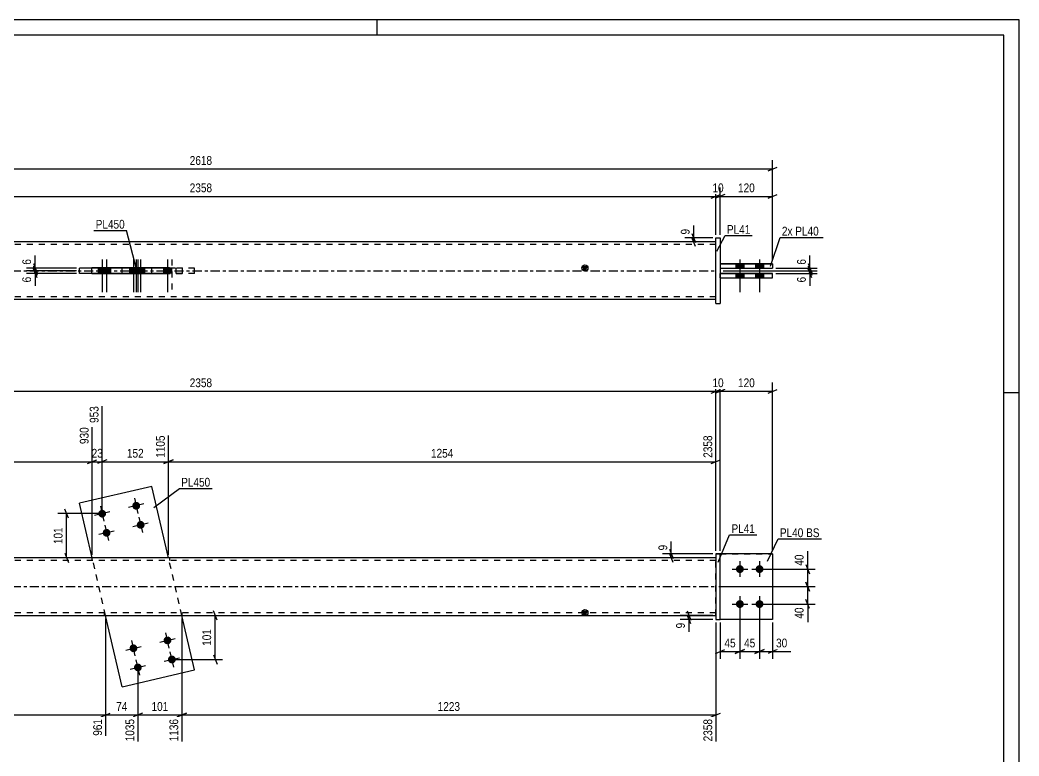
# Model space of a CAD drawing. Header units: millimetres. Extents: x 0 to 594, y 0 to 420.
# Drawn here: x 267.2 to 594, y 179.2 to 420 of the extents above; entities that cross this region are included whole.
import ezdxf

# ---------------------------------------------------------------- set-up
doc = ezdxf.new("R2010")
doc.units = ezdxf.units.MM
doc.linetypes.add('DXK_LINE_DOT2', pattern=[3.9198, 1.9599, -1.9599])
doc.linetypes.add('DXK_LINE_DOT3', pattern=[5.9187, 2.979, -0.9799, 0.9799, -0.9799])
doc.styles.add('Arial Narrow', font='ARIALN.TTF', dxfattribs={"height": 0.2})

# ---------------------------------------------------------------- blocks, each defined once
blk = doc.blocks.new('Unknown-585636495-1129')
at = {"color": 5, "linetype": 'Continuous'}
for p, q in [((594, 420), (0, 420)), ((384, 415), (384, 420)), ((594, 0), (594, 420)), ((589, 415), (5, 415)), ((589, 5), (589, 415)), ((594, 298), (589, 298))]:
    blk.add_line(p, q, dxfattribs=at)
blk = doc.blocks.new('Bolt-585636495-1961 - 1946')
at = {"linetype": 'Continuous'}
for points in [[(306.45, 261.39, -1), (303.94, 260.81, -1)], [(295.31, 258.81, -1), (292.81, 258.22, -1)], [(307.9, 255.13, -1), (305.4, 254.55, -1)], [(296.77, 252.54, -1), (294.26, 251.96, -1)]]:
    blk.add_hatch(color=1, dxfattribs=at).paths.add_polyline_path(points)
at = {"color": 1, "linetype": 'Continuous'}
for p, q in [((307.7, 261.68), (302.69, 260.52)), ((304.61, 263.61), (305.78, 258.6)), ((296.57, 259.1), (291.56, 257.93)), ((293.48, 261.02), (294.64, 256.01)), ((309.15, 255.42), (304.14, 254.26)), ((306.07, 257.34), (307.23, 252.34)), ((298.02, 252.84), (293.01, 251.67)), ((294.93, 254.76), (296.1, 249.75))]:
    blk.add_line(p, q, dxfattribs=at)
blk = doc.blocks.new('Part-585636495-1953 - 1946')
at = {"linetype": 'Continuous'}
blk.add_hatch(color=2, dxfattribs=at).paths.add_polyline_path([(451.97, 225.23), (451.17, 226.63), (452.77, 226.63)])
at = {"color": 2, "linetype": 'Continuous'}
for p, q in [((494.82, 244.09), (157.91, 244.09)), ((451.97, 225.23), (451.17, 226.63)), ((451.17, 226.63), (452.77, 226.63)), ((452.77, 226.63), (451.97, 225.23)), ((157.91, 225.23), (494.82, 225.23))]:
    blk.add_line(p, q, dxfattribs=at)
at = {"color": 7, "linetype": 'DXK_LINE_DOT2'}
for p, q in [((494.82, 243.23), (157.91, 243.23)), ((290.67, 244.09), (290.67, 243.23)), ((316.09, 244.09), (316.09, 243.23)), ((494.82, 225.23), (494.82, 244.09)), ((494.82, 226.09), (157.91, 226.09)), ((294.85, 225.23), (294.85, 226.09)), ((320.27, 225.23), (320.27, 226.09))]:
    blk.add_line(p, q, dxfattribs=at)
at = {"color": 7, "linetype": 'DXK_LINE_DOT3'}
blk.add_line((157.91, 234.66), (494.82, 234.66), dxfattribs=at)
at = {"color": 2, "linetype": 'Continuous'}
blk.add_circle((451.97, 226.13), 1, dxfattribs=at)
blk = doc.blocks.new('Part-585636495-1958 - 1946')
at = {"color": 2, "linetype": 'Continuous'}
for p, q in [((513.4, 245.38), (496.25, 245.38)), ((496.25, 245.38), (496.25, 245.38)), ((513.4, 245.38), (513.4, 245.38)), ((513.4, 245.38), (513.4, 223.95)), ((513.4, 223.95), (496.25, 223.95))]:
    blk.add_line(p, q, dxfattribs=at)
at = {"color": 7, "linetype": 'DXK_LINE_DOT2'}
for p, q in [((513.4, 245.38), (496.25, 245.38)), ((496.25, 223.95), (496.25, 245.38)), ((513.4, 245.38), (513.4, 245.38)), ((513.4, 223.95), (496.25, 223.95))]:
    blk.add_line(p, q, dxfattribs=at)
blk = doc.blocks.new('Bolt-585636495-1960 - 1946')
at = {"linetype": 'Continuous'}
for points in [[(303.04, 214.19, -1), (305.55, 214.77, -1)], [(314.17, 216.78, -1), (316.68, 217.36, -1)], [(304.5, 207.93, -1), (307, 208.51, -1)], [(315.63, 210.52, -1), (318.13, 211.1, -1)]]:
    blk.add_hatch(color=1, dxfattribs=at).paths.add_polyline_path(points)
at = {"color": 1, "linetype": 'Continuous'}
for p, q in [((316.01, 214.56), (314.84, 219.57)), ((304.87, 211.98), (303.71, 216.99)), ((312.92, 216.49), (317.93, 217.65)), ((301.79, 213.9), (306.8, 215.06)), ((317.46, 208.3), (316.3, 213.31)), ((306.33, 205.72), (305.17, 210.73)), ((314.38, 210.23), (319.38, 211.39)), ((303.24, 207.64), (308.25, 208.8))]:
    blk.add_line(p, q, dxfattribs=at)
blk = doc.blocks.new('Bolt-585636495-1963 - 1946')
at = {"linetype": 'Continuous'}
for points in [[(502.68, 241.66), (502.95, 241.63), (503.2, 241.55), (503.44, 241.42), (503.64, 241.24), (503.8, 241.02), (503.9, 240.77), (503.96, 240.51), (503.96, 240.24), (503.9, 239.98), (503.8, 239.73), (503.64, 239.52), (503.44, 239.34), (503.2, 239.2), (502.95, 239.12), (502.68, 239.09), (502.41, 239.12), (502.16, 239.2), (501.93, 239.34), (501.73, 239.52), (501.57, 239.73), (501.46, 239.98), (501.4, 240.24), (501.4, 240.51), (501.46, 240.77), (501.57, 241.02), (501.73, 241.24), (501.93, 241.42), (502.16, 241.55), (502.41, 241.63)], [(509.11, 241.66), (509.38, 241.63), (509.63, 241.55), (509.87, 241.42), (510.07, 241.24), (510.22, 241.02), (510.33, 240.77), (510.39, 240.51), (510.39, 240.24), (510.33, 239.98), (510.22, 239.73), (510.07, 239.52), (509.87, 239.34), (509.63, 239.2), (509.38, 239.12), (509.11, 239.09), (508.84, 239.12), (508.59, 239.2), (508.35, 239.34), (508.15, 239.52), (508, 239.73), (507.89, 239.98), (507.83, 240.24), (507.83, 240.51), (507.89, 240.77), (508, 241.02), (508.15, 241.24), (508.35, 241.42), (508.59, 241.55), (508.84, 241.63)], [(502.68, 230.23), (502.95, 230.2), (503.2, 230.12), (503.44, 229.99), (503.64, 229.81), (503.8, 229.59), (503.9, 229.34), (503.96, 229.08), (503.96, 228.81), (503.9, 228.55), (503.8, 228.3), (503.64, 228.09), (503.44, 227.91), (503.2, 227.77), (502.95, 227.69), (502.68, 227.66), (502.41, 227.69), (502.16, 227.77), (501.93, 227.91), (501.73, 228.09), (501.57, 228.3), (501.46, 228.55), (501.4, 228.81), (501.4, 229.08), (501.46, 229.34), (501.57, 229.59), (501.73, 229.81), (501.93, 229.99), (502.16, 230.12), (502.41, 230.2)], [(509.11, 230.23), (509.38, 230.2), (509.63, 230.12), (509.87, 229.99), (510.07, 229.81), (510.22, 229.59), (510.33, 229.34), (510.39, 229.08), (510.39, 228.81), (510.33, 228.55), (510.22, 228.3), (510.07, 228.09), (509.87, 227.91), (509.63, 227.77), (509.38, 227.69), (509.11, 227.66), (508.84, 227.69), (508.59, 227.77), (508.35, 227.91), (508.15, 228.09), (508, 228.3), (507.89, 228.55), (507.83, 228.81), (507.83, 229.08), (507.89, 229.34), (508, 229.59), (508.15, 229.81), (508.35, 229.99), (508.59, 230.12), (508.84, 230.2)]]:
    blk.add_hatch(color=1, dxfattribs=at).paths.add_polyline_path(points)
at = {"color": 1, "linetype": 'Continuous'}
for p, q in [((502.68, 242.95), (502.68, 237.8)), ((509.11, 242.95), (509.11, 237.8)), ((500.11, 240.38), (505.25, 240.38)), ((506.54, 240.38), (511.68, 240.38)), ((500.11, 228.95), (505.25, 228.95)), ((502.68, 231.52), (502.68, 226.38)), ((506.54, 228.95), (511.68, 228.95)), ((509.11, 231.52), (509.11, 226.38))]:
    blk.add_line(p, q, dxfattribs=at)
blk = doc.blocks.new('Part-585636495-1968 - 1946')
at = {"color": 2, "linetype": 'Continuous'}
for p, q in [((310.32, 267.43), (286.67, 261.93)), ((315.75, 244.09), (310.32, 267.43)), ((290.81, 244.09), (286.67, 261.93)), ((300.62, 201.9), (295.19, 225.23)), ((324.27, 207.39), (320.13, 225.23)), ((300.62, 201.9), (324.27, 207.39))]:
    blk.add_line(p, q, dxfattribs=at)
at = {"color": 7, "linetype": 'DXK_LINE_DOT2'}
for p, q in [((295.19, 225.23), (290.81, 244.09)), ((320.13, 225.23), (315.75, 244.09))]:
    blk.add_line(p, q, dxfattribs=at)
blk = doc.blocks.new('Part-585636495-1988 - 1946')
at = {"color": 2, "linetype": 'Continuous'}
for p, q in [((494.82, 245.37), (494.82, 245.38)), ((494.82, 245.38), (494.82, 223.95)), ((494.82, 245.38), (496.25, 245.38)), ((496.25, 245.37), (494.82, 245.37)), ((496.25, 223.95), (496.25, 245.37)), ((494.82, 223.95), (496.25, 223.95))]:
    blk.add_line(p, q, dxfattribs=at)
at = {"color": 7, "linetype": 'DXK_LINE_DOT2'}
for p, q in [((496.25, 245.37), (496.25, 245.38)), ((496.25, 245.38), (496.25, 245.37)), ((494.82, 223.95), (496.25, 223.95))]:
    blk.add_line(p, q, dxfattribs=at)
blk = doc.blocks.new('Part-585636495-1994 - 1946')
at = {"color": 7, "linetype": 'DXK_LINE_DOT2'}
for p, q in [((496.25, 245.38), (513.4, 245.38)), ((513.4, 245.38), (496.25, 245.38)), ((496.25, 245.38), (496.25, 245.38)), ((496.25, 223.95), (496.25, 245.38)), ((513.4, 245.38), (513.4, 245.38)), ((513.4, 245.38), (513.4, 223.95)), ((513.4, 223.95), (496.25, 223.95)), ((513.4, 223.95), (496.25, 223.95))]:
    blk.add_line(p, q, dxfattribs=at)
blk = doc.blocks.new('Part-585636495-2431 - 2415')
at = {"color": 2, "linetype": 'Continuous'}
for p, q in [((494.82, 348.69), (494.82, 348.69)), ((494.82, 348.69), (494.82, 348.69)), ((494.82, 327.26), (494.82, 348.69)), ((494.82, 348.69), (496.25, 348.69)), ((494.82, 348.69), (496.25, 348.69)), ((496.25, 348.69), (496.25, 348.69)), ((496.25, 348.69), (496.25, 348.69)), ((496.25, 348.69), (496.25, 327.26)), ((494.82, 327.26), (496.25, 327.26))]:
    blk.add_line(p, q, dxfattribs=at)
at = {"color": 7, "linetype": 'DXK_LINE_DOT2'}
for p in [(494.82, 327.26), (496.25, 327.26)]:
    blk.add_line(p, (496.25, 327.26), dxfattribs=at)
blk = doc.blocks.new('Bolt-585636495-2432 - 2415')
at = {"linetype": 'Continuous'}
for points in [[(303.01, 337.12), (305.58, 337.12), (305.58, 338.83), (303.01, 338.83)], [(304.46, 337.12), (307.03, 337.12), (307.03, 338.83), (304.46, 338.83)], [(314.14, 337.12), (316.71, 337.12), (316.71, 338.83), (314.14, 338.83)]]:
    blk.add_hatch(color=1, dxfattribs=at).paths.add_polyline_path(points)
at = {"color": 1, "linetype": 'Continuous'}
for p, q in [((304.29, 341.69), (304.29, 330.98)), ((305.75, 341.69), (305.75, 330.98)), ((315.42, 341.69), (315.42, 330.98)), ((303.01, 338.83), (303.01, 337.12)), ((304.46, 338.83), (304.46, 337.12)), ((305.58, 338.83), (305.58, 337.12)), ((307.03, 338.83), (307.03, 337.12)), ((314.14, 338.83), (314.14, 337.12)), ((316.71, 338.83), (316.71, 337.12))]:
    blk.add_line(p, q, dxfattribs=at)
at = {"color": 1, "linetype": 'DXK_LINE_DOT2'}
for p, q in [((316.88, 341.69), (316.88, 330.98)), ((315.59, 338.83), (315.59, 337.12)), ((318.17, 338.83), (318.17, 337.12))]:
    blk.add_line(p, q, dxfattribs=at)
blk = doc.blocks.new('Bolt-585636495-2433 - 2415')
at = {"linetype": 'Continuous'}
for points in [[(295.35, 338.83), (292.78, 338.83), (292.78, 337.12), (295.35, 337.12)], [(296.8, 338.83), (294.23, 338.83), (294.23, 337.12), (296.8, 337.12)], [(306.48, 338.83), (303.91, 338.83), (303.91, 337.12), (306.48, 337.12)], [(307.93, 338.83), (305.36, 338.83), (305.36, 337.12), (307.93, 337.12)]]:
    blk.add_hatch(color=1, dxfattribs=at).paths.add_polyline_path(points)
at = {"color": 1, "linetype": 'Continuous'}
for p, q in [((294.06, 341.69), (294.06, 330.98)), ((295.52, 341.69), (295.52, 330.98)), ((305.19, 341.69), (305.19, 330.98)), ((306.65, 341.69), (306.65, 330.98)), ((292.78, 338.83), (292.78, 337.12)), ((294.23, 338.83), (294.23, 337.12)), ((295.35, 338.83), (295.35, 337.12)), ((296.8, 338.83), (296.8, 337.12)), ((303.91, 338.83), (303.91, 337.12)), ((305.36, 338.83), (305.36, 337.12)), ((306.48, 338.83), (306.48, 337.12)), ((307.93, 338.83), (307.93, 337.12))]:
    blk.add_line(p, q, dxfattribs=at)
blk = doc.blocks.new('Part-585636495-2443 - 2415')
at = {"linetype": 'Continuous'}
blk.add_hatch(color=2, dxfattribs=at).paths.add_polyline_path([(451.97, 337.98), (451.17, 339.38), (452.77, 339.38)])
at = {"color": 2, "linetype": 'Continuous'}
for p, q in [((494.82, 347.4), (157.91, 347.4)), ((290.67, 338.83), (290.67, 338.98)), ((316.09, 338.98), (290.67, 338.98)), ((290.67, 337.12), (290.67, 336.98)), ((316.09, 336.98), (290.67, 336.98)), ((294.85, 338.83), (294.85, 338.98)), ((294.85, 336.98), (294.85, 337.12)), ((316.09, 336.98), (316.09, 338.98)), ((451.97, 337.98), (451.17, 339.38)), ((451.17, 339.38), (452.77, 339.38)), ((452.77, 339.38), (451.97, 337.98)), ((494.82, 328.55), (157.91, 328.55))]:
    blk.add_line(p, q, dxfattribs=at)
at = {"color": 7, "linetype": 'DXK_LINE_DOT2'}
for p, q in [((494.82, 346.55), (157.91, 346.55)), ((494.82, 328.55), (494.82, 347.4)), ((290.67, 336.98), (290.67, 338.83)), ((294.85, 338.98), (294.85, 337.12)), ((316.09, 338.98), (320.27, 338.98)), ((320.27, 336.98), (316.09, 336.98)), ((320.27, 338.98), (320.27, 336.98)), ((494.82, 329.4), (157.91, 329.4))]:
    blk.add_line(p, q, dxfattribs=at)
at = {"color": 7, "linetype": 'DXK_LINE_DOT3'}
blk.add_line((157.91, 337.98), (494.82, 337.98), dxfattribs=at)
at = {"color": 2, "linetype": 'Continuous'}
blk.add_circle((451.97, 338.88), 1, dxfattribs=at)
blk = doc.blocks.new('Part-585636495-2448 - 2415')
at = {"color": 2, "linetype": 'Continuous'}
for p, q in [((496.25, 337.12), (513.4, 337.12)), ((496.25, 335.69), (496.25, 337.12)), ((513.4, 337.12), (496.25, 337.12)), ((513.4, 335.69), (513.4, 337.12)), ((496.25, 335.69), (513.4, 335.69))]:
    blk.add_line(p, q, dxfattribs=at)
at = {"color": 7, "linetype": 'DXK_LINE_DOT2'}
for p, q in [((496.25, 337.12), (496.25, 337.12)), ((496.25, 337.12), (496.25, 337.12)), ((496.25, 335.69), (513.4, 335.69))]:
    blk.add_line(p, q, dxfattribs=at)
blk = doc.blocks.new('Part-585636495-2453 - 2415')
at = {"color": 2, "linetype": 'Continuous'}
for p, q in [((496.25, 340.26), (513.4, 340.26)), ((513.4, 340.26), (496.25, 340.26)), ((496.25, 340.26), (496.25, 338.83)), ((513.4, 340.26), (513.4, 338.83)), ((496.25, 338.83), (513.4, 338.83))]:
    blk.add_line(p, q, dxfattribs=at)
at = {"color": 7, "linetype": 'DXK_LINE_DOT2'}
for p, q in [((496.25, 340.26), (496.25, 340.26)), ((496.25, 340.26), (496.25, 340.26)), ((496.25, 338.83), (513.4, 338.83))]:
    blk.add_line(p, q, dxfattribs=at)
blk = doc.blocks.new('Part-585636495-2468 - 2415')
at = {"color": 2, "linetype": 'Continuous'}
for p, q in [((286.67, 337.12), (286.67, 338.83)), ((316.09, 338.83), (286.67, 338.83)), ((316.09, 337.12), (286.67, 337.12)), ((310.32, 337.12), (310.32, 338.83))]:
    blk.add_line(p, q, dxfattribs=at)
at = {"color": 7, "linetype": 'DXK_LINE_DOT2'}
for p, q in [((300.62, 337.12), (300.62, 338.83)), ((324.27, 338.83), (316.09, 338.83)), ((324.27, 337.12), (316.09, 337.12)), ((324.27, 337.12), (324.27, 338.83))]:
    blk.add_line(p, q, dxfattribs=at)
blk = doc.blocks.new('Bolt-585636495-2470 - 2415')
at = {"linetype": 'Continuous'}
for points in [[(503.97, 340.26), (501.4, 340.26), (501.4, 338.83), (503.97, 338.83)], [(503.97, 340.26), (501.4, 340.26), (501.4, 338.83), (503.97, 338.83)], [(510.4, 340.26), (507.82, 340.26), (507.82, 338.83), (510.4, 338.83)], [(510.4, 340.26), (507.82, 340.26), (507.82, 338.83), (510.4, 338.83)], [(503.97, 337.12), (501.4, 337.12), (501.4, 335.69), (503.97, 335.69)], [(503.97, 337.12), (501.4, 337.12), (501.4, 335.69), (503.97, 335.69)], [(510.4, 337.12), (507.82, 337.12), (507.82, 335.69), (510.4, 335.69)], [(510.4, 337.12), (507.82, 337.12), (507.82, 335.69), (510.4, 335.69)]]:
    blk.add_hatch(color=1, dxfattribs=at).paths.add_polyline_path(points)
at = {"color": 1, "linetype": 'Continuous'}
for p, q in [((501.4, 340.26), (501.4, 338.83)), ((501.4, 340.26), (501.4, 338.83)), ((502.68, 341.69), (502.68, 330.98)), ((502.68, 341.69), (502.68, 330.97)), ((503.97, 340.26), (503.97, 338.83)), ((503.97, 340.26), (503.97, 338.83)), ((507.82, 340.26), (507.82, 338.83)), ((507.82, 340.26), (507.82, 338.83)), ((509.11, 341.69), (509.11, 330.98)), ((509.11, 341.69), (509.11, 330.97)), ((510.4, 340.26), (510.4, 338.83)), ((510.4, 340.26), (510.4, 338.83)), ((501.4, 337.12), (501.4, 335.69)), ((501.4, 337.12), (501.4, 335.69)), ((503.97, 337.12), (503.97, 335.69)), ((503.97, 337.12), (503.97, 335.69)), ((507.82, 337.12), (507.82, 335.69)), ((507.82, 337.12), (507.82, 335.69)), ((510.4, 337.12), (510.4, 335.69)), ((510.4, 337.12), (510.4, 335.69))]:
    blk.add_line(p, q, dxfattribs=at)
blk = doc.blocks.new('StraightDimension-585636495-2012 - 1946')
at = {"color": 7, "linetype": 'Continuous'}
for p, q in [((294.06, 259.52), (294.06, 293.68)), ((290.81, 245.09), (290.81, 286.78)), ((289.31, 274.89), (292.31, 276.09)), ((290.81, 275.49), (294.06, 275.49)), ((295.56, 276.09), (292.56, 274.89))]:
    blk.add_line(p, q, dxfattribs=at)
at = {"color": 0, "linetype": 'Continuous'}
blk.add_wipeout([(293.46, 294.28), (289.26, 294.28), (289.26, 287.59), (293.46, 287.59)], dxfattribs=at)
at = {"color": 0}
blk.add_wipeout([(294.87, 276.24), (294.87, 280.44), (290.01, 280.44), (290.01, 276.24)], dxfattribs=at)
at = {"color": 3, "linetype": 'Continuous', "style": 'Arial Narrow'}
blk.add_text('953', height=2.863, rotation=90.0002, dxfattribs=at).set_placement((292.86, 288.19))
at = {"color": 3, "style": 'Arial Narrow'}
blk.add_text('23', height=2.863, dxfattribs=at).set_placement((290.61, 276.84))
blk = doc.blocks.new('StraightDimension-585636495-2306 - 1946')
at = {"color": 7, "linetype": 'Continuous'}
for p, q in [((493.82, 245.37), (477.4, 245.37)), ((479.65, 246.87), (480.85, 243.87)), ((480.85, 242.59), (479.65, 245.59)), ((480.25, 244.09), (480.25, 245.37)), ((493.82, 244.09), (477.4, 244.09))]:
    blk.add_line(p, q, dxfattribs=at)
at = {"color": 0}
blk.add_wipeout([(479.5, 248.93), (475.3, 248.93), (475.3, 245.9), (479.5, 245.9)], dxfattribs=at)
at = {"color": 7, "linetype": 'Continuous'}
blk.add_line((480.25, 245.37), (480.25, 249.45), dxfattribs=at)
blk.add_line((480.25, 245.37), (480.25, 249.45), dxfattribs=at)
at = {"color": 3, "style": 'Arial Narrow'}
blk.add_text('9', height=2.86, rotation=90.0002, dxfattribs=at).set_placement((478.9, 246.5))
blk = doc.blocks.new('StraightDimension-585636495-2028 - 1946')
at = {"color": 7, "linetype": 'Continuous'}
for p, q in [((294.06, 259.52), (294.06, 293.68)), ((315.75, 245.09), (315.75, 284.11)), ((295.56, 276.09), (292.56, 274.89)), ((294.06, 275.49), (315.75, 275.49)), ((314.25, 274.89), (317.25, 276.09))]:
    blk.add_line(p, q, dxfattribs=at)
at = {"color": 0, "linetype": 'Continuous'}
blk.add_wipeout([(315.15, 284.71), (310.95, 284.71), (310.95, 276.19), (315.15, 276.19)], dxfattribs=at)
at = {"color": 0}
blk.add_wipeout([(308.25, 276.24), (308.25, 280.44), (301.56, 280.44), (301.56, 276.24)], dxfattribs=at)
at = {"color": 3, "linetype": 'Continuous', "style": 'Arial Narrow'}
blk.add_text('1105', height=2.863, rotation=90.0002, dxfattribs=at).set_placement((314.55, 276.79))
at = {"color": 3, "style": 'Arial Narrow'}
blk.add_text('152', height=2.863, dxfattribs=at).set_placement((302.16, 276.84))
blk = doc.blocks.new('StraightDimension-585636495-2212 - 1946')
at = {"color": 7, "linetype": 'Continuous'}
for p, q in [((502.68, 227.95), (502.68, 211.03)), ((509.11, 227.95), (509.11, 211.03)), ((501.18, 212.83), (504.18, 214.03)), ((502.68, 213.43), (509.11, 213.43)), ((510.61, 214.03), (507.61, 212.83))]:
    blk.add_line(p, q, dxfattribs=at)
at = {"color": 0}
blk.add_wipeout([(508.32, 214.18), (508.32, 218.38), (503.47, 218.38), (503.47, 214.18)], dxfattribs=at)
at = {"color": 3, "style": 'Arial Narrow'}
blk.add_text('45', height=2.863, dxfattribs=at).set_placement((504.07, 214.78))
blk = doc.blocks.new('StraightDimension-585636495-2378 - 1946')
at = {"color": 7, "linetype": 'Continuous'}
for p, q in [((496.25, 246.38), (496.25, 301.4)), ((513.4, 246.38), (513.4, 301.4)), ((497.75, 299.15), (494.75, 297.95)), ((496.25, 298.55), (513.4, 298.55)), ((511.9, 297.95), (514.9, 299.15))]:
    blk.add_line(p, q, dxfattribs=at)
at = {"color": 0}
blk.add_wipeout([(508.17, 299.3), (508.17, 303.5), (501.48, 303.5), (501.48, 299.3)], dxfattribs=at)
at = {"color": 3, "style": 'Arial Narrow'}
blk.add_text('120', height=2.863, dxfattribs=at).set_placement((502.08, 299.9))
blk = doc.blocks.new('StraightDimension-585636495-1996 - 1946')
at = {"color": 7, "linetype": 'Continuous'}
for p, q in [((290.81, 245.09), (290.81, 286.78)), ((157.91, 245.09), (157.91, 278.62)), ((159.41, 276.09), (156.41, 274.89)), ((157.91, 275.49), (290.81, 275.49)), ((289.31, 274.89), (292.31, 276.09))]:
    blk.add_line(p, q, dxfattribs=at)
at = {"color": 0, "linetype": 'Continuous'}
for points in [[(290.21, 287.38), (286.01, 287.38), (286.01, 280.69), (290.21, 280.69)], [(157.31, 279.22), (153.11, 279.22), (153.11, 276.19), (157.31, 276.19)]]:
    blk.add_wipeout(points, dxfattribs=at)
at = {"color": 0}
blk.add_wipeout([(227.7, 276.24), (227.7, 280.44), (221.02, 280.44), (221.02, 276.24)], dxfattribs=at)
at = {"color": 3, "linetype": 'Continuous', "style": 'Arial Narrow'}
for s, height, p in [('930', 2.863, (289.61, 281.29)), ('0', 2.86, (156.71, 276.79))]:
    blk.add_text(s, height=height, rotation=90.0002, dxfattribs=at).set_placement(p)
at = {"color": 3, "style": 'Arial Narrow'}
blk.add_text('930', height=2.863, dxfattribs=at).set_placement((221.62, 276.84))
blk = doc.blocks.new('StraightDimension-585636495-2044 - 1946')
at = {"color": 7, "linetype": 'Continuous'}
for p, q in [((315.75, 245.09), (315.75, 284.11)), ((494.82, 246.37), (494.82, 284.11)), ((317.25, 276.09), (314.25, 274.89)), ((315.75, 275.49), (494.82, 275.49)), ((493.32, 274.89), (496.32, 276.09))]:
    blk.add_line(p, q, dxfattribs=at)
at = {"color": 0, "linetype": 'Continuous'}
blk.add_wipeout([(494.22, 284.71), (490.02, 284.71), (490.02, 276.19), (494.22, 276.19)], dxfattribs=at)
at = {"color": 0}
blk.add_wipeout([(409.54, 276.24), (409.54, 280.44), (401.03, 280.44), (401.03, 276.24)], dxfattribs=at)
at = {"color": 3, "linetype": 'Continuous', "style": 'Arial Narrow'}
blk.add_text('2358', height=2.863, rotation=90.0002, dxfattribs=at).set_placement((493.62, 276.79))
at = {"color": 3, "style": 'Arial Narrow'}
blk.add_text('1254', height=2.863, dxfattribs=at).set_placement((401.63, 276.84))
blk = doc.blocks.new('StraightDimension-585636495-2090 - 1946')
at = {"color": 7, "linetype": 'Continuous'}
for p, q in [((320.13, 224.23), (320.13, 184.04)), ((494.82, 222.95), (494.82, 184.04)), ((321.63, 193.26), (318.63, 192.06)), ((493.32, 192.06), (496.32, 193.26)), ((320.13, 192.66), (494.82, 192.66))]:
    blk.add_line(p, q, dxfattribs=at)
at = {"color": 0}
blk.add_wipeout([(411.73, 193.41), (411.73, 197.61), (403.22, 197.61), (403.22, 193.41)], dxfattribs=at)
at = {"color": 0, "linetype": 'Continuous'}
blk.add_wipeout([(494.22, 191.96), (490.02, 191.96), (490.02, 183.44), (494.22, 183.44)], dxfattribs=at)
at = {"color": 3, "style": 'Arial Narrow'}
blk.add_text('1223', height=2.863, dxfattribs=at).set_placement((403.82, 194.01))
at = {"color": 3, "linetype": 'Continuous', "style": 'Arial Narrow'}
blk.add_text('2358', height=2.863, rotation=90.0002, dxfattribs=at).set_placement((493.62, 184.04))
blk = doc.blocks.new('StraightDimension-585636495-2102 - 1946')
at = {"color": 7, "linetype": 'Continuous'}
for p, q in [((320.13, 224.23), (320.13, 184.04)), ((305.75, 207.22), (305.75, 184.04)), ((307.25, 193.26), (304.25, 192.06)), ((318.63, 192.06), (321.63, 193.26)), ((305.75, 192.66), (320.13, 192.66))]:
    blk.add_line(p, q, dxfattribs=at)
at = {"color": 0}
blk.add_wipeout([(316.28, 193.41), (316.28, 197.61), (309.6, 197.61), (309.6, 193.41)], dxfattribs=at)
at = {"color": 3, "style": 'Arial Narrow'}
blk.add_text('101', height=2.863, dxfattribs=at).set_placement((310.2, 194.01))
at = {"color": 0, "linetype": 'Continuous'}
blk.add_wipeout([(319.53, 191.96), (315.33, 191.96), (315.33, 183.44), (319.53, 183.44)], dxfattribs=at)
at = {"color": 3, "linetype": 'Continuous', "style": 'Arial Narrow'}
blk.add_text('1136', height=2.863, rotation=90.0002, dxfattribs=at).set_placement((318.93, 184.04))
blk = doc.blocks.new('StraightDimension-585636495-2116 - 1946')
at = {"color": 7, "linetype": 'Continuous'}
for p, q in [((295.19, 224.23), (295.19, 185.87)), ((305.75, 207.22), (305.75, 184.04)), ((293.69, 192.06), (296.69, 193.26)), ((307.25, 193.26), (304.25, 192.06)), ((295.19, 192.66), (305.75, 192.66))]:
    blk.add_line(p, q, dxfattribs=at)
at = {"color": 0}
blk.add_wipeout([(302.9, 193.41), (302.9, 197.61), (298.04, 197.61), (298.04, 193.41)], dxfattribs=at)
at = {"color": 3, "style": 'Arial Narrow'}
blk.add_text('74', height=2.863, dxfattribs=at).set_placement((298.64, 194.01))
at = {"color": 0, "linetype": 'Continuous'}
blk.add_wipeout([(305.15, 191.96), (300.95, 191.96), (300.95, 183.44), (305.15, 183.44)], dxfattribs=at)
at = {"color": 3, "linetype": 'Continuous', "style": 'Arial Narrow'}
blk.add_text('1035', height=2.863, rotation=90.0002, dxfattribs=at).set_placement((304.55, 184.04))
blk = doc.blocks.new('StraightDimension-585636495-2130 - 1946')
at = {"color": 7, "linetype": 'Continuous'}
for p, q in [((157.91, 222.95), (157.91, 189.53)), ((295.19, 224.23), (295.19, 185.87)), ((159.41, 193.26), (156.41, 192.06)), ((293.69, 192.06), (296.69, 193.26)), ((157.91, 192.66), (295.19, 192.66))]:
    blk.add_line(p, q, dxfattribs=at)
at = {"color": 0}
blk.add_wipeout([(229.89, 193.41), (229.89, 197.61), (223.21, 197.61), (223.21, 193.41)], dxfattribs=at)
at = {"color": 0, "linetype": 'Continuous'}
for points in [[(157.31, 191.96), (153.11, 191.96), (153.11, 188.93), (157.31, 188.93)], [(294.59, 191.96), (290.39, 191.96), (290.39, 185.27), (294.59, 185.27)]]:
    blk.add_wipeout(points, dxfattribs=at)
at = {"color": 3, "style": 'Arial Narrow'}
blk.add_text('961', height=2.863, dxfattribs=at).set_placement((223.81, 194.01))
at = {"color": 3, "linetype": 'Continuous', "style": 'Arial Narrow'}
for s, height, p in [('0', 2.86, (156.71, 189.53)), ('961', 2.863, (293.99, 185.87))]:
    blk.add_text(s, height=height, rotation=90.0002, dxfattribs=at).set_placement(p)
blk = doc.blocks.new('StraightDimension-585636495-2190 - 1946')
at = {"color": 7, "linetype": 'Continuous'}
for p, q in [((485.43, 226.73), (486.63, 223.73)), ((493.82, 225.23), (483.18, 225.23)), ((493.82, 223.95), (483.18, 223.95)), ((486.63, 222.45), (485.43, 225.45)), ((486.03, 223.95), (486.03, 225.23))]:
    blk.add_line(p, q, dxfattribs=at)
at = {"color": 0}
blk.add_wipeout([(485.28, 223.42), (481.08, 223.42), (481.08, 220.39), (485.28, 220.39)], dxfattribs=at)
at = {"color": 7, "linetype": 'Continuous'}
blk.add_line((486.03, 223.95), (486.03, 219.87), dxfattribs=at)
blk.add_line((486.03, 223.95), (486.03, 219.87), dxfattribs=at)
at = {"color": 3, "style": 'Arial Narrow'}
blk.add_text('9', height=2.86, rotation=90.0002, dxfattribs=at).set_placement((484.68, 220.99))
blk = doc.blocks.new('StraightDimension-585636495-2199 - 1946')
at = {"color": 7, "linetype": 'Continuous'}
for p, q in [((509.11, 227.95), (509.11, 211.03)), ((513.4, 222.95), (513.4, 211.03)), ((507.61, 212.83), (510.61, 214.03)), ((509.11, 213.43), (513.4, 213.43)), ((514.9, 214.03), (511.9, 212.83))]:
    blk.add_line(p, q, dxfattribs=at)
at = {"color": 0}
blk.add_wipeout([(518.78, 214.18), (518.78, 218.38), (513.92, 218.38), (513.92, 214.18)], dxfattribs=at)
at = {"color": 7, "linetype": 'Continuous'}
blk.add_line((513.4, 213.43), (519.3, 213.43), dxfattribs=at)
blk.add_line((513.4, 213.43), (519.3, 213.43), dxfattribs=at)
at = {"color": 3, "style": 'Arial Narrow'}
blk.add_text('30', height=2.863, dxfattribs=at).set_placement((514.52, 214.78))
blk = doc.blocks.new('StraightDimension-585636495-2222 - 1946')
at = {"color": 7, "linetype": 'Continuous'}
for p, q in [((502.68, 227.95), (502.68, 211.03)), ((496.25, 222.95), (496.25, 211.03)), ((494.75, 212.83), (497.75, 214.03)), ((496.25, 213.43), (502.68, 213.43)), ((504.18, 214.03), (501.18, 212.83))]:
    blk.add_line(p, q, dxfattribs=at)
at = {"color": 0}
blk.add_wipeout([(501.9, 214.18), (501.9, 218.38), (497.04, 218.38), (497.04, 214.18)], dxfattribs=at)
at = {"color": 3, "style": 'Arial Narrow'}
blk.add_text('45', height=2.863, dxfattribs=at).set_placement((497.64, 214.78))
blk = doc.blocks.new('StraightDimension-585636495-2352 - 1946')
at = {"color": 7, "linetype": 'Continuous'}
for p, q in [((494.82, 246.37), (494.82, 301.4)), ((157.91, 298.55), (494.82, 298.55)), ((493.32, 297.95), (496.32, 299.15))]:
    blk.add_line(p, q, dxfattribs=at)
at = {"color": 0}
blk.add_wipeout([(330.62, 299.3), (330.62, 303.5), (322.11, 303.5), (322.11, 299.3)], dxfattribs=at)
at = {"color": 3, "style": 'Arial Narrow'}
blk.add_text('2358', height=2.863, dxfattribs=at).set_placement((322.71, 299.9))
blk = doc.blocks.new('StraightDimension-585636495-2239 - 1946')
at = {"color": 7, "linetype": 'Continuous'}
for p, q in [((331.66, 223.73), (330.46, 226.73)), ((321.13, 225.23), (333.46, 225.23)), ((331.06, 210.81), (331.06, 225.23)), ((317.88, 210.81), (333.46, 210.81)), ((330.46, 212.31), (331.66, 209.31))]:
    blk.add_line(p, q, dxfattribs=at)
at = {"color": 0}
blk.add_wipeout([(330.31, 221.36), (326.11, 221.36), (326.11, 214.68), (330.31, 214.68)], dxfattribs=at)
at = {"color": 3, "style": 'Arial Narrow'}
blk.add_text('101', height=2.863, rotation=90.0002, dxfattribs=at).set_placement((329.71, 215.28))
blk = doc.blocks.new('StraightDimension-585636495-2256 - 1946')
at = {"color": 7, "linetype": 'Continuous'}
for p, q in [((524.26, 236.16), (525.46, 233.16)), ((495.82, 234.66), (527.26, 234.66)), ((524.86, 228.95), (524.86, 234.66)), ((510.11, 228.95), (527.26, 228.95)), ((525.46, 227.45), (524.26, 230.45))]:
    blk.add_line(p, q, dxfattribs=at)
at = {"color": 0}
blk.add_wipeout([(524.11, 228.42), (519.91, 228.42), (519.91, 223.57), (524.11, 223.57)], dxfattribs=at)
at = {"color": 7, "linetype": 'Continuous'}
blk.add_line((524.86, 228.95), (524.86, 223.04), dxfattribs=at)
blk.add_line((524.86, 228.95), (524.86, 223.04), dxfattribs=at)
at = {"color": 3, "style": 'Arial Narrow'}
blk.add_text('40', height=2.863, rotation=90.0002, dxfattribs=at).set_placement((523.51, 224.17))
blk = doc.blocks.new('StraightDimension-585636495-2269 - 1946')
at = {"color": 7, "linetype": 'Continuous'}
for p, q in [((524.26, 241.88), (525.46, 238.88)), ((510.11, 240.38), (527.26, 240.38)), ((524.86, 234.66), (524.86, 240.38)), ((525.46, 233.16), (524.26, 236.16)), ((495.82, 234.66), (527.26, 234.66))]:
    blk.add_line(p, q, dxfattribs=at)
at = {"color": 0}
blk.add_wipeout([(524.11, 245.76), (519.91, 245.76), (519.91, 240.9), (524.11, 240.9)], dxfattribs=at)
at = {"color": 7, "linetype": 'Continuous'}
blk.add_line((524.86, 240.38), (524.86, 246.28), dxfattribs=at)
blk.add_line((524.86, 240.38), (524.86, 246.28), dxfattribs=at)
at = {"color": 3, "style": 'Arial Narrow'}
blk.add_text('40', height=2.863, rotation=90.0002, dxfattribs=at).set_placement((523.51, 241.5))
blk = doc.blocks.new('StraightDimension-585636495-2283 - 1946')
at = {"color": 7, "linetype": 'Continuous'}
for p, q in [((293.06, 258.52), (279.58, 258.52)), ((283.03, 257.02), (281.83, 260.02)), ((282.43, 244.09), (282.43, 258.52)), ((281.83, 245.59), (283.03, 242.59)), ((289.81, 244.09), (279.58, 244.09))]:
    blk.add_line(p, q, dxfattribs=at)
at = {"color": 0}
blk.add_wipeout([(281.68, 254.64), (277.48, 254.64), (277.48, 247.96), (281.68, 247.96)], dxfattribs=at)
at = {"color": 3, "style": 'Arial Narrow'}
blk.add_text('101', height=2.863, rotation=90.0002, dxfattribs=at).set_placement((281.08, 248.56))
blk = doc.blocks.new('StraightDimension-585636495-2361 - 1946')
at = {"color": 7, "linetype": 'Continuous'}
for p, q in [((494.82, 246.37), (494.82, 301.4)), ((496.25, 246.38), (496.25, 301.4)), ((493.32, 297.95), (496.32, 299.15)), ((497.75, 299.15), (494.75, 297.95)), ((494.82, 298.55), (496.25, 298.55))]:
    blk.add_line(p, q, dxfattribs=at)
at = {"color": 0}
blk.add_wipeout([(497.97, 299.3), (497.97, 303.5), (493.11, 303.5), (493.11, 299.3)], dxfattribs=at)
at = {"color": 3, "style": 'Arial Narrow'}
blk.add_text('10', height=2.863, dxfattribs=at).set_placement((493.71, 299.9))
blk = doc.blocks.new('StraightDimension-585636495-2592 - 2415')
at = {"color": 7, "linetype": 'Continuous'}
for p, q in [((486.97, 350.19), (488.17, 347.19)), ((493.82, 348.69), (484.72, 348.69)), ((493.82, 347.4), (484.72, 347.4)), ((488.17, 345.9), (486.97, 348.9)), ((487.57, 347.4), (487.57, 348.69))]:
    blk.add_line(p, q, dxfattribs=at)
at = {"color": 0}
blk.add_wipeout([(486.82, 352.24), (482.62, 352.24), (482.62, 349.22), (486.82, 349.22)], dxfattribs=at)
at = {"color": 7, "linetype": 'Continuous'}
blk.add_line((487.57, 348.69), (487.57, 352.77), dxfattribs=at)
blk.add_line((487.57, 348.69), (487.57, 352.77), dxfattribs=at)
at = {"color": 3, "style": 'Arial Narrow'}
blk.add_text('9', height=2.86, rotation=90.0002, dxfattribs=at).set_placement((486.22, 349.82))
blk = doc.blocks.new('StraightDimension-585636495-2521 - 2415')
at = {"color": 7, "linetype": 'Continuous'}
for p, q in [((271.54, 340.33), (272.74, 337.33)), ((285.67, 338.83), (269.29, 338.83)), ((285.67, 337.98), (269.29, 337.98)), ((272.74, 336.48), (271.54, 339.48)), ((272.14, 337.98), (272.14, 338.83))]:
    blk.add_line(p, q, dxfattribs=at)
at = {"color": 0}
blk.add_wipeout([(271.39, 342.39), (267.19, 342.39), (267.19, 339.36), (271.39, 339.36)], dxfattribs=at)
at = {"color": 7, "linetype": 'Continuous'}
blk.add_line((272.14, 338.83), (272.14, 342.91), dxfattribs=at)
blk.add_line((272.14, 338.83), (272.14, 342.91), dxfattribs=at)
at = {"color": 3, "style": 'Arial Narrow'}
blk.add_text('6', height=2.86, rotation=90.0002, dxfattribs=at).set_placement((270.79, 339.96))
blk = doc.blocks.new('StraightDimension-585636495-2525 - 2415')
at = {"color": 7, "linetype": 'Continuous'}
for p, q in [((285.67, 337.98), (269.29, 337.98)), ((285.67, 337.12), (269.29, 337.12)), ((271.54, 339.48), (272.74, 336.48)), ((272.74, 335.62), (271.54, 338.62)), ((272.14, 337.12), (272.14, 337.98))]:
    blk.add_line(p, q, dxfattribs=at)
at = {"color": 0}
blk.add_wipeout([(271.39, 336.59), (267.19, 336.59), (267.19, 333.57), (271.39, 333.57)], dxfattribs=at)
at = {"color": 7, "linetype": 'Continuous'}
blk.add_line((272.14, 337.12), (272.14, 333.04), dxfattribs=at)
blk.add_line((272.14, 337.12), (272.14, 333.04), dxfattribs=at)
at = {"color": 3, "style": 'Arial Narrow'}
blk.add_text('6', height=2.86, rotation=90.0002, dxfattribs=at).set_placement((270.79, 334.17))
blk = doc.blocks.new('StraightDimension-585636495-2530 - 2415')
at = {"color": 7, "linetype": 'Continuous'}
for p, q in [((513.4, 341.26), (513.4, 374.11)), ((139.33, 371.26), (513.4, 371.26)), ((511.9, 370.66), (514.9, 371.86))]:
    blk.add_line(p, q, dxfattribs=at)
at = {"color": 0}
blk.add_wipeout([(330.62, 372.01), (330.62, 376.21), (322.11, 376.21), (322.11, 372.01)], dxfattribs=at)
at = {"color": 3, "style": 'Arial Narrow'}
blk.add_text('2618', height=2.863, dxfattribs=at).set_placement((322.71, 372.61))
blk = doc.blocks.new('StraightDimension-585636495-2561 - 2415')
at = {"color": 7, "linetype": 'Continuous'}
for p, q in [((493.32, 361.71), (496.32, 362.91)), ((494.82, 349.69), (494.82, 365.16)), ((157.91, 362.31), (494.82, 362.31))]:
    blk.add_line(p, q, dxfattribs=at)
at = {"color": 0}
blk.add_wipeout([(330.62, 363.06), (330.62, 367.26), (322.11, 367.26), (322.11, 363.06)], dxfattribs=at)
at = {"color": 3, "style": 'Arial Narrow'}
blk.add_text('2358', height=2.863, dxfattribs=at).set_placement((322.71, 363.66))
blk = doc.blocks.new('StraightDimension-585636495-2571 - 2415')
at = {"color": 7, "linetype": 'Continuous'}
for p, q in [((493.32, 361.71), (496.32, 362.91)), ((497.75, 362.91), (494.75, 361.71)), ((494.82, 349.69), (494.82, 365.16)), ((496.25, 349.69), (496.25, 365.16)), ((494.82, 362.31), (496.25, 362.31))]:
    blk.add_line(p, q, dxfattribs=at)
at = {"color": 0}
blk.add_wipeout([(497.97, 363.06), (497.97, 367.26), (493.11, 367.26), (493.11, 363.06)], dxfattribs=at)
at = {"color": 3, "style": 'Arial Narrow'}
blk.add_text('10', height=2.863, dxfattribs=at).set_placement((493.71, 363.66))
blk = doc.blocks.new('StraightDimension-585636495-2581 - 2415')
at = {"color": 7, "linetype": 'Continuous'}
for p, q in [((497.75, 362.91), (494.75, 361.71)), ((496.25, 349.69), (496.25, 365.16)), ((511.9, 361.71), (514.9, 362.91)), ((513.4, 341.26), (513.4, 365.16)), ((496.25, 362.31), (513.4, 362.31))]:
    blk.add_line(p, q, dxfattribs=at)
at = {"color": 0}
blk.add_wipeout([(508.17, 363.06), (508.17, 367.26), (501.48, 367.26), (501.48, 363.06)], dxfattribs=at)
at = {"color": 3, "style": 'Arial Narrow'}
blk.add_text('120', height=2.863, dxfattribs=at).set_placement((502.08, 363.66))
blk = doc.blocks.new('StraightDimension-585636495-2603 - 2415')
at = {"color": 7, "linetype": 'Continuous'}
for p, q in [((525, 340.33), (526.2, 337.33)), ((497.25, 337.98), (528, 337.98)), ((514.4, 338.83), (528, 338.83)), ((526.2, 336.48), (525, 339.48)), ((525.6, 337.98), (525.6, 338.83))]:
    blk.add_line(p, q, dxfattribs=at)
at = {"color": 0}
blk.add_wipeout([(524.85, 342.38), (520.65, 342.38), (520.65, 339.36), (524.85, 339.36)], dxfattribs=at)
at = {"color": 7, "linetype": 'Continuous'}
blk.add_line((525.6, 338.83), (525.6, 342.91), dxfattribs=at)
blk.add_line((525.6, 338.83), (525.6, 342.91), dxfattribs=at)
at = {"color": 3, "style": 'Arial Narrow'}
blk.add_text('6', height=2.86, rotation=90.0002, dxfattribs=at).set_placement((524.25, 339.96))
blk = doc.blocks.new('StraightDimension-585636495-2612 - 2415')
at = {"color": 7, "linetype": 'Continuous'}
for p, q in [((497.25, 337.98), (528, 337.98)), ((514.4, 337.12), (528, 337.12)), ((525, 339.48), (526.2, 336.48)), ((526.2, 335.62), (525, 338.62)), ((525.6, 337.12), (525.6, 337.98))]:
    blk.add_line(p, q, dxfattribs=at)
at = {"color": 0}
blk.add_wipeout([(524.85, 336.59), (520.65, 336.59), (520.65, 333.56), (524.85, 333.56)], dxfattribs=at)
at = {"color": 7, "linetype": 'Continuous'}
blk.add_line((525.6, 337.12), (525.6, 333.04), dxfattribs=at)
blk.add_line((525.6, 337.12), (525.6, 333.04), dxfattribs=at)
at = {"color": 3, "style": 'Arial Narrow'}
blk.add_text('6', height=2.86, rotation=90.0002, dxfattribs=at).set_placement((524.25, 334.16))
blk = doc.blocks.new('Mark-585636495-1964 - 1946')
at = {"color": 0}
blk.add_wipeout([(329.41, 267.36), (329.41, 270.36), (319.91, 270.36), (319.91, 267.36)], dxfattribs=at)
blk.add_wipeout([(329.41, 267.36), (329.41, 270.36), (319.91, 270.36), (319.91, 267.36)], dxfattribs=at)
at = {"color": 30, "linetype": 'Continuous'}
for p, q in [((310.92, 260.52), (319.31, 266.76)), ((319.31, 266.76), (330.01, 266.76))]:
    blk.add_line(p, q, dxfattribs=at)
at = {"color": 3, "style": 'Arial Narrow'}
blk.add_text('PL450', height=2.863, dxfattribs=at).set_placement((319.91, 267.36))
blk = doc.blocks.new('Mark-585636495-1984 - 1946')
at = {"color": 0}
blk.add_wipeout([(507.6, 252.18), (507.6, 255.18), (499.93, 255.18), (499.93, 252.18)], dxfattribs=at)
blk.add_wipeout([(507.6, 252.18), (507.6, 255.18), (499.93, 255.18), (499.93, 252.18)], dxfattribs=at)
at = {"color": 30, "linetype": 'Continuous'}
for p, q in [((495.56, 242.69), (499.33, 251.58)), ((499.33, 251.58), (508.2, 251.58))]:
    blk.add_line(p, q, dxfattribs=at)
at = {"color": 3, "style": 'Arial Narrow'}
blk.add_text('PL41', height=2.863, dxfattribs=at).set_placement((499.93, 252.18))
blk = doc.blocks.new('MarkSet-585636495-2400 - 1946')
at = {"color": 0}
blk.add_wipeout([(523.45, 250.85), (523.45, 253.85), (515.77, 253.85), (515.77, 250.85)], dxfattribs=at)
blk.add_wipeout([(523.45, 250.85), (523.45, 253.85), (515.77, 253.85), (515.77, 250.85)], dxfattribs=at)
at = {"color": 30, "linetype": 'Continuous'}
blk.add_line((511.76, 243.02), (515.17, 250.25), dxfattribs=at)
at = {"color": 0}
blk.add_wipeout([(528.73, 250.85), (528.73, 253.85), (524.35, 253.85), (524.35, 250.85)], dxfattribs=at)
blk.add_wipeout([(528.73, 250.85), (528.73, 253.85), (524.35, 253.85), (524.35, 250.85)], dxfattribs=at)
at = {"color": 30, "linetype": 'Continuous'}
blk.add_line((515.17, 250.25), (529.33, 250.25), dxfattribs=at)
at = {"color": 3, "style": 'Arial Narrow'}
for s, p in [('PL40', (515.77, 250.85)), ('BS', (524.35, 250.85))]:
    blk.add_text(s, height=2.863, dxfattribs=at).set_placement(p)
blk = doc.blocks.new('Mark-585636495-2427 - 2415')
at = {"color": 0}
blk.add_wipeout([(506.12, 350.05), (506.12, 353.05), (498.44, 353.05), (498.44, 350.05)], dxfattribs=at)
blk.add_wipeout([(506.12, 350.05), (506.12, 353.05), (498.44, 353.05), (498.44, 350.05)], dxfattribs=at)
at = {"color": 30, "linetype": 'Continuous'}
for p, q in [((495.15, 344.37), (497.84, 349.45)), ((497.84, 349.45), (506.72, 349.45))]:
    blk.add_line(p, q, dxfattribs=at)
at = {"color": 3, "style": 'Arial Narrow'}
blk.add_text('PL41', height=2.863, dxfattribs=at).set_placement((498.44, 350.05))
blk = doc.blocks.new('Mark-585636495-2464 - 2415')
at = {"color": 0}
blk.add_wipeout([(301.45, 351.75), (301.45, 354.75), (291.94, 354.75), (291.94, 351.75)], dxfattribs=at)
blk.add_wipeout([(301.45, 351.75), (301.45, 354.75), (291.94, 354.75), (291.94, 351.75)], dxfattribs=at)
at = {"color": 30, "linetype": 'Continuous'}
for p in [(291.34, 351.15), (305.43, 338.21)]:
    blk.add_line(p, (302.05, 351.15), dxfattribs=at)
at = {"color": 3, "style": 'Arial Narrow'}
blk.add_text('PL450', height=2.863, dxfattribs=at).set_placement((291.94, 351.75))
blk = doc.blocks.new('MarkSet-585636495-2654 - 2415')
at = {"color": 0}
blk.add_wipeout([(519.91, 349.5), (519.91, 352.5), (516.43, 352.5), (516.43, 349.5)], dxfattribs=at)
blk.add_wipeout([(519.91, 349.5), (519.91, 352.5), (516.43, 352.5), (516.43, 349.5)], dxfattribs=at)
at = {"color": 30, "linetype": 'Continuous'}
blk.add_line((512.71, 339.48), (515.83, 348.9), dxfattribs=at)
at = {"color": 0}
blk.add_wipeout([(528.48, 349.5), (528.48, 352.5), (520.81, 352.5), (520.81, 349.5)], dxfattribs=at)
blk.add_wipeout([(528.48, 349.5), (528.48, 352.5), (520.81, 352.5), (520.81, 349.5)], dxfattribs=at)
at = {"color": 30, "linetype": 'Continuous'}
blk.add_line((515.83, 348.9), (529.98, 348.9), dxfattribs=at)
at = {"color": 3, "style": 'Arial Narrow'}
for s, p in [('2x', (516.43, 349.5)), ('PL40', (520.81, 349.5))]:
    blk.add_text(s, height=2.863, dxfattribs=at).set_placement(p)

msp = doc.modelspace()

# ---------------------------------------------------------------- block references
for name in ['Unknown-585636495-1129', 'Part-585636495-2443 - 2415', 'Part-585636495-2431 - 2415', 'Bolt-585636495-2433 - 2415', 'Bolt-585636495-2432 - 2415', 'Part-585636495-2453 - 2415', 'Bolt-585636495-2470 - 2415', 'Part-585636495-2468 - 2415', 'Part-585636495-2448 - 2415', 'Part-585636495-1968 - 1946', 'Bolt-585636495-1961 - 1946', 'Part-585636495-1988 - 1946', 'Part-585636495-1958 - 1946', 'Part-585636495-1994 - 1946', 'Part-585636495-1953 - 1946', 'Bolt-585636495-1963 - 1946', 'Bolt-585636495-1960 - 1946']:
    msp.add_blockref(name, (0, 0))

# ---------------------------------------------------------------- next in the draw order: block references
for name in ['StraightDimension-585636495-2592 - 2415', 'StraightDimension-585636495-2521 - 2415', 'StraightDimension-585636495-2012 - 1946', 'StraightDimension-585636495-2306 - 1946', 'StraightDimension-585636495-2212 - 1946', 'StraightDimension-585636495-2090 - 1946']:
    msp.add_blockref(name, (0, 0))

# ---------------------------------------------------------------- next in the draw order: block references
for name in ['StraightDimension-585636495-2530 - 2415', 'StraightDimension-585636495-2525 - 2415', 'StraightDimension-585636495-2378 - 1946', 'StraightDimension-585636495-2028 - 1946', 'StraightDimension-585636495-2190 - 1946', 'StraightDimension-585636495-2199 - 1946', 'StraightDimension-585636495-2102 - 1946']:
    msp.add_blockref(name, (0, 0))

# ---------------------------------------------------------------- next in the draw order: block references
for name in ['StraightDimension-585636495-2561 - 2415', 'StraightDimension-585636495-1996 - 1946', 'StraightDimension-585636495-2044 - 1946', 'StraightDimension-585636495-2239 - 1946', 'StraightDimension-585636495-2222 - 1946', 'StraightDimension-585636495-2116 - 1946']:
    msp.add_blockref(name, (0, 0))

# ---------------------------------------------------------------- next in the draw order: block references
for name in ['StraightDimension-585636495-2571 - 2415', 'Mark-585636495-2464 - 2415', 'StraightDimension-585636495-2352 - 1946', 'StraightDimension-585636495-2256 - 1946', 'StraightDimension-585636495-2130 - 1946']:
    msp.add_blockref(name, (0, 0))

# ---------------------------------------------------------------- next in the draw order: block references
for name in ['StraightDimension-585636495-2581 - 2415', 'Mark-585636495-1964 - 1946', 'StraightDimension-585636495-2283 - 1946', 'StraightDimension-585636495-2269 - 1946']:
    msp.add_blockref(name, (0, 0))

# ---------------------------------------------------------------- next in the draw order: block references
for name in ['StraightDimension-585636495-2603 - 2415', 'StraightDimension-585636495-2361 - 1946', 'MarkSet-585636495-2400 - 1946']:
    msp.add_blockref(name, (0, 0))

# ---------------------------------------------------------------- next in the draw order: block references
for name in ['Mark-585636495-2427 - 2415', 'StraightDimension-585636495-2612 - 2415', 'Mark-585636495-1984 - 1946']:
    msp.add_blockref(name, (0, 0))

# ---------------------------------------------------------------- next in the draw order: block references
msp.add_blockref('MarkSet-585636495-2654 - 2415', (0, 0))

doc.saveas('drawing.dxf')
